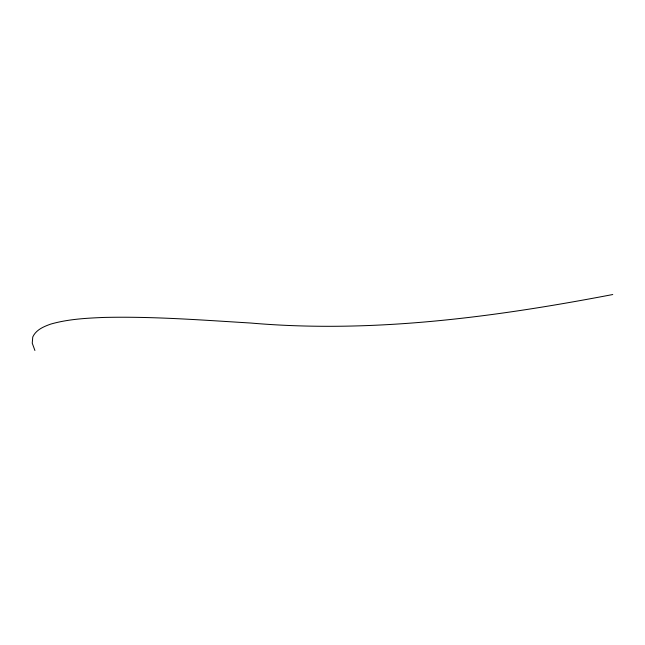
<?xml version="1.0" encoding="UTF-8"?>
<svg xmlns="http://www.w3.org/2000/svg" width="645" height="645" viewBox="0 0 645 645"><rect width="100%" height="100%" fill="white"/><g stroke="black" fill="none" stroke-linecap="round" stroke-linejoin="round"><path stroke-width="0.97" d="M612.75 294.531C493.723 317.3 372.165 333.546 250.832 323.04C201.966 320.065 153.05 316.316 104.055 317.437C86.18 318.162 68.096 319.138 50.794 324.08C43.747 326.572 36.056 329.748 32.758 336.996L32.25 343.196L34.911 350.469"/></g></svg>
